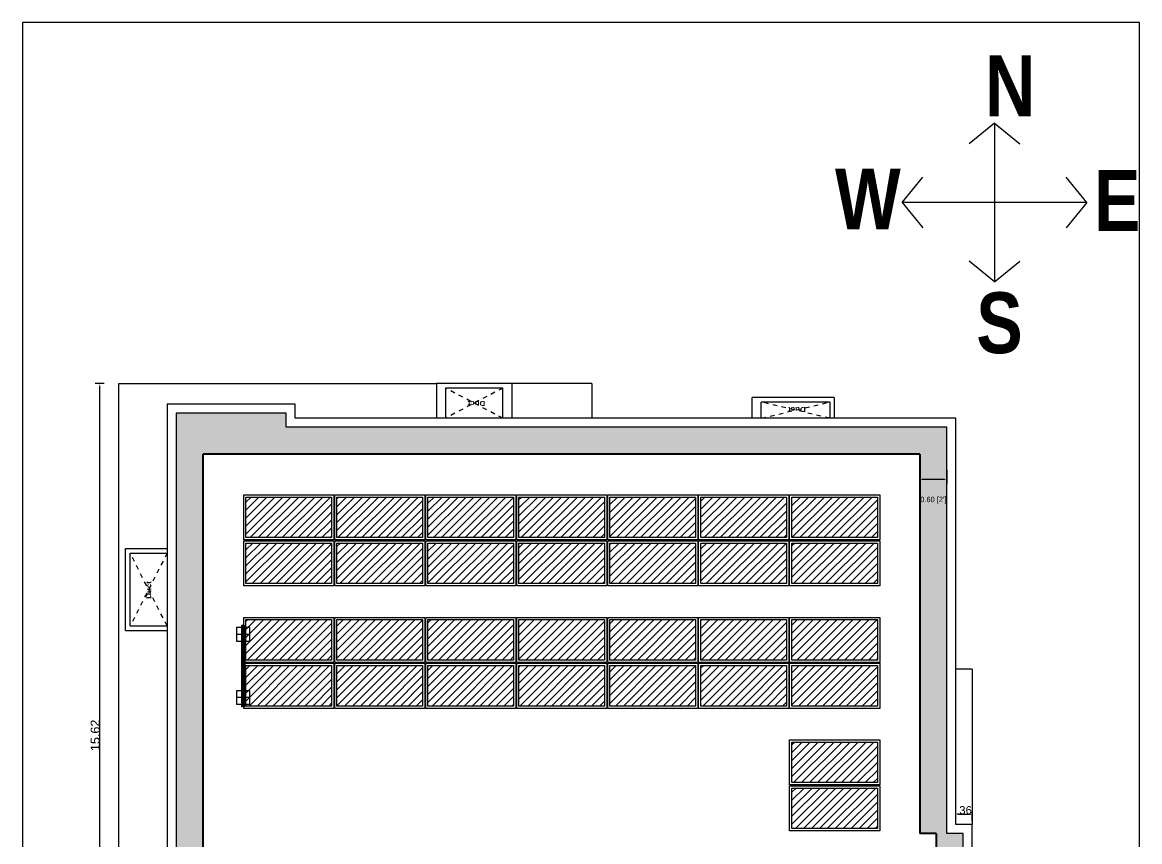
# Model space of a CAD drawing. Extents: x 3087.9 to 3165.6, y -1510.5 to -1469.
# Drawn here: x 3087.92 to 3112.73, y -1487.19 to -1469 of the extents above; entities that cross this region are included whole.
import ezdxf

# ---------------------------------------------------------------- set-up
doc = ezdxf.new("R2010")
doc.units = 0
doc.header["$LTSCALE"] = 0.25
doc.header["$MEASUREMENT"] = 0
doc.linetypes.add('HIDDEN', pattern=[0.375, 0.25, -0.125])
doc.layers.get('0').update_dxf_attribs({"linetype": 'CONTINUOUS'})
doc.layers.get('DEFPOINTS').update_dxf_attribs({"linetype": 'CONTINUOUS'})
for name, color, linetype in [('DIM', 251, 'CONTINUOUS'), ('furniture', 32, 'CONTINUOUS'), ('Joynery Text', 3, 'CONTINUOUS'), ('TITLE', 157, 'CONTINUOUS'), ('Wall', 1, 'CONTINUOUS')]:
    doc.layers.add(name, color=color, linetype=linetype)
doc.layers.add('Misc-2', color=175, linetype='CONTINUOUS', lineweight=9)
doc.layers.add('Text-Room', color=7, linetype='CONTINUOUS', lineweight=25)
doc.styles.add('AR', font='arial.ttf')
doc.styles.add('AR BLK', font='ariblk.ttf')
doc.styles.add('ar narrow', font='')
doc.styles.add('SP', font='swisscb.ttf')
doc.styles.add('SVN', font='arialbd.ttf')
doc.styles.get('ar narrow').set_extended_font_data('Arial Narrow')
doc.dimstyles.new('DIM-BREAKUPS', dxfattribs={"dimtxt": 0.12, "dimasz": 0.05, "dimexe": 0.1, "dimexo": 0.0625, "dimgap": 0.09, "dimtad": 1, "dimzin": 0, "dimdsep": 46, "dimtxsty": 'ar narrow', "dimcen": 0.09, "dimclrd": 8, "dimclre": 8, "dimclrt": 7, "dimaunit": 1, "dimadec": 3, "dimazin": 0, "dimtfac": 1, "dimtofl": 0, "dimtmove": 2, "dimatfit": 3, "dimfxl": 1, "dimtolj": 1, "dimtzin": 0, "dimarcsym": 0})
doc.dimstyles.new('METER', dxfattribs={"dimtxt": 0.6, "dimasz": 0.23, "dimexe": 0.1, "dimexo": 0.2, "dimgap": 0.05, "dimtad": 1, "dimlfac": -1, "dimzin": 4, "dimdsep": 46, "dimtxsty": 'SVN', "dimcen": 0.09, "dimdle": 0.1, "dimclrd": 8, "dimclre": 8, "dimclrt": 3, "dimazin": 0, "dimtfac": 0.5, "dimtofl": 0, "dimtmove": 1, "dimatfit": 3, "dimfxl": 0.2, "dimfxlon": 1, "dimtolj": 1, "dimtzin": 0, "dimlwd": -1, "dimlwe": -1, "dimarcsym": 0})
doc.dimstyles.new('VP', dxfattribs={"dimtxt": 0.23, "dimasz": 0.04, "dimexe": 0.05, "dimexo": 0.075, "dimgap": 0, "dimtad": 1, "dimlfac": -1, "dimzin": 4, "dimdsep": 46, "dimtxsty": 'ar narrow', "dimblk": 'DOT', "dimcen": 0.09, "dimdle": 0.1, "dimclrd": 8, "dimclre": 251, "dimclrt": 4, "dimaunit": 1, "dimadec": 0, "dimazin": 0, "dimtfac": 0.5, "dimtofl": 0, "dimtmove": 2, "dimatfit": 3, "dimfxl": 0.15, "dimtolj": 1, "dimtzin": 0, "dimarcsym": 0})

# ---------------------------------------------------------------- blocks, each defined once
blk = doc.blocks.new('*D139')
at = {"layer": 'DEFPOINTS', "color": 0, "transparency": 16777216}
for p in [(3108.646, -1486.582), (3108.646, -1486.808), (3109.006, -1486.808)]:
    blk.add_point(p, dxfattribs=at)
at = {"layer": 'DIM', "color": 251, "linetype": 'ByBlock', "lineweight": -2, "transparency": 16777216}
for p, q in [((3108.646, -1486.733), (3108.646, -1486.532)), ((3109.006, -1486.733), (3109.006, -1486.532))]:
    blk.add_line(p, q, dxfattribs=at)
at = {"layer": 'DIM', "color": 8, "lineweight": -2, "transparency": 16777216}
blk.add_line((3108.966, -1486.582), (3108.686, -1486.582), dxfattribs=at)
at = {"layer": 'DIM', "color": 8, "transparency": 16777216}
for points in [[(3108.686, -1486.576), (3108.686, -1486.589), (3108.646, -1486.582)], [(3108.966, -1486.576), (3108.966, -1486.589), (3109.006, -1486.582)]]:
    blk.add_solid(points, dxfattribs=at)
at = {"layer": 'DIM', "color": 7, "transparency": 16777216, "insert": (3108.826, -1486.49), "char_height": 0.18, "attachment_point": 5, "style": 'AR'}
blk.add_mtext('\\A1;.36', dxfattribs=at)
blk = doc.blocks.new('*D140')
at = {"layer": 'DEFPOINTS', "color": 0, "linetype": 'ByBlock', "transparency": 16777216}
for p in [(3089.643, -1477.018), (3090.066, -1477.018), (3090.066, -1492.638)]:
    blk.add_point(p, dxfattribs=at)
at = {"layer": 'DIM', "color": 8, "linetype": 'Continuous', "transparency": 16777216}
for p, q in [((3089.743, -1477.018), (3089.543, -1477.018)), ((3089.643, -1492.578), (3089.643, -1477.078)), ((3089.743, -1492.638), (3089.543, -1492.638))]:
    blk.add_line(p, q, dxfattribs=at)
at = {"layer": 'DIM', "color": 8, "linetype": 'ByBlock', "transparency": 16777216}
for points in [[(3089.633, -1477.078), (3089.653, -1477.078), (3089.643, -1477.018)], [(3089.633, -1492.578), (3089.653, -1492.578), (3089.643, -1492.638)]]:
    blk.add_solid(points, dxfattribs=at)
at = {"layer": 'DIM', "color": 3, "linetype": 'ByBlock', "transparency": 16777216, "insert": (3089.541, -1484.828), "char_height": 0.2, "attachment_point": 5, "rotation": 90, "style": 'AR'}
blk.add_mtext('\\A1;15.62', dxfattribs=at)
blk = doc.blocks.new('*D144')
at = {"layer": 'DEFPOINTS', "color": 0, "linetype": 'ByBlock', "transparency": 16777216}
for p in [(3108.446, -1477.988), (3107.846, -1478.588), (3108.446, -1479.143)]:
    blk.add_point(p, dxfattribs=at)
at = {"layer": 'Wall', "color": 8, "linetype": 'Continuous', "lineweight": -2, "transparency": 16777216}
for p, q in [((3107.846, -1478.943), (3107.846, -1479.243)), ((3107.896, -1479.143), (3108.396, -1479.143)), ((3108.446, -1478.943), (3108.446, -1479.243))]:
    blk.add_line(p, q, dxfattribs=at)
at = {"layer": 'Wall', "color": 8, "linetype": 'ByBlock', "transparency": 16777216}
for points in [[(3107.896, -1479.135), (3107.896, -1479.151), (3107.846, -1479.143)], [(3108.396, -1479.135), (3108.396, -1479.151), (3108.446, -1479.143)]]:
    blk.add_solid(points, dxfattribs=at)
at = {"layer": 'Wall', "color": 7, "linetype": 'ByBlock', "transparency": 16777216, "insert": (3108.146, -1479.609), "char_height": 0.12, "attachment_point": 5, "style": 'ar narrow'}
blk.add_mtext("\\A1;0.60 [2']", dxfattribs=at)
blk = doc.blocks.new('Solar Modules')
at = {"layer": 'Joynery Text', "linetype": 'ByBlock'}
h = blk.add_hatch(dxfattribs=at)
h.set_pattern_fill('ANSI31', color=2)
h.set_pattern_definition([(45, (-3000.95818, 1487.01749), (-0.0883883476, 0.0883883476), [])])
h.paths.add_polyline_path([(1.95, 0.95), (0.05, 0.95), (0.05, 0.05), (1.95, 0.05)])
blk.add_lwpolyline([(0, 0), (0, 1), (2, 1), (2, 0), (0, 0)], dxfattribs=at)
blk.add_lwpolyline([(0.05, 0.05), (0.05, 0.95), (1.95, 0.95), (1.95, 0.05)], close=True, dxfattribs=at)

msp = doc.modelspace()

# ---------------------------------------------------------------- hatches: boundary and pattern name
at = {"layer": 'Wall', "linetype": 'ByBlock'}
h = msp.add_hatch(color=96, dxfattribs=at)
h.dxf.hatch_style = 1
h.paths.add_polyline_path([(3108.206, -1487.008), (3107.846, -1487.008), (3107.846, -1478.588), (3091.936, -1478.588), (3091.936, -1492.068), (3091.746, -1492.068), (3091.336, -1492.068), (3091.336, -1477.678), (3093.776, -1477.678), (3093.776, -1477.988), (3098.586, -1477.988), (3100.566, -1477.988), (3108.446, -1477.988), (3108.446, -1480.628), (3108.446, -1483.258), (3108.446, -1487.008), (3108.806, -1487.008), (3108.806, -1492.068), (3108.206, -1492.068)])
h.paths.add_polyline_path([(3107.875, -1479.346), (3108.42, -1479.346), (3108.42, -1479.596), (3107.875, -1479.596)], flags=24)

# ---------------------------------------------------------------- linework, layer by layer
at = {"color": 5}
for p, q in [((3092.811, -1482.386), (3092.786, -1482.386)), ((3092.786, -1482.386), (3092.786, -1484.186)), ((3092.811, -1484.186), (3092.811, -1482.386)), ((3092.836, -1482.386), (3092.811, -1482.386)), ((3092.836, -1484.186), (3092.836, -1482.386)), ((3092.836, -1482.386), (3092.861, -1482.386)), ((3092.861, -1482.386), (3092.861, -1484.186)), ((3092.974, -1482.436), (3092.674, -1482.436)), ((3092.674, -1482.436), (3092.674, -1482.736)), ((3092.974, -1482.586), (3092.674, -1482.586)), ((3092.974, -1482.736), (3092.974, -1482.436)), ((3092.674, -1482.736), (3092.824, -1482.736)), ((3092.824, -1482.736), (3092.974, -1482.736)), ((3092.811, -1483.146), (3092.811, -1484.136)), ((3092.974, -1483.836), (3092.674, -1483.836)), ((3092.674, -1483.836), (3092.674, -1484.136)), ((3092.974, -1484.136), (3092.974, -1483.836)), ((3092.974, -1483.986), (3092.674, -1483.986)), ((3092.674, -1484.136), (3092.824, -1484.136)), ((3092.824, -1484.136), (3092.974, -1484.136)), ((3092.786, -1484.186), (3092.811, -1484.186)), ((3092.836, -1484.186), (3092.811, -1484.186)), ((3092.861, -1484.186), (3092.836, -1484.186))]:
    msp.add_line(p, q, dxfattribs=at)
at = {"layer": 'furniture', "color": 34}
for p, q in [((3098.786, -1477.018), (3097.116, -1477.018)), ((3097.116, -1477.018), (3097.116, -1477.788)), ((3098.586, -1477.118), (3097.316, -1477.118)), ((3097.316, -1477.118), (3097.316, -1477.788)), ((3098.586, -1477.788), (3098.586, -1477.118)), ((3098.786, -1477.018), (3098.786, -1477.788)), ((3104.126, -1477.788), (3104.126, -1477.328)), ((3105.946, -1477.328), (3104.126, -1477.328)), ((3104.326, -1477.788), (3104.326, -1477.428)), ((3105.846, -1477.428), (3104.326, -1477.428)), ((3105.846, -1477.428), (3105.846, -1477.788)), ((3105.946, -1477.328), (3105.946, -1477.788)), ((3090.216, -1482.498), (3090.216, -1480.683)), ((3090.216, -1480.683), (3091.136, -1480.683)), ((3090.316, -1482.398), (3090.316, -1480.783)), ((3090.316, -1480.783), (3091.136, -1480.783)), ((3090.316, -1482.398), (3091.136, -1482.398)), ((3090.216, -1482.498), (3091.136, -1482.498))]:
    msp.add_line(p, q, dxfattribs=at)
at = {"layer": 'furniture', "linetype": 'Continuous'}
for p, q in [((3108.646, -1477.988), (3108.646, -1477.788)), ((3108.646, -1480.428), (3108.646, -1477.988)), ((3108.646, -1477.988), (3108.646, -1477.988)), ((3108.646, -1483.458), (3108.646, -1480.428)), ((3108.646, -1480.428), (3108.646, -1480.428)), ((3108.646, -1486.808), (3108.646, -1483.458)), ((3108.646, -1483.458), (3108.646, -1483.458)), ((3109.006, -1486.808), (3108.646, -1486.808)), ((3109.006, -1500.458), (3109.006, -1486.808))]:
    msp.add_line(p, q, dxfattribs=at)
for points in [[(3108.646, -1477.788), (3100.366, -1477.788), (3100.366, -1477.788), (3098.786, -1477.788), (3098.786, -1477.788), (3093.976, -1477.788), (3093.976, -1477.478), (3091.136, -1477.478), (3091.136, -1492.268)], [(3108.806, -1500.658), (3108.806, -1487.008), (3108.446, -1487.008), (3108.446, -1483.258), (3108.446, -1483.258), (3108.446, -1480.628), (3108.446, -1480.628), (3108.446, -1477.988), (3100.566, -1477.988), (3100.566, -1477.988), (3098.586, -1477.988), (3098.586, -1477.988), (3093.776, -1477.988), (3093.776, -1477.678), (3091.336, -1477.678), (3091.336, -1492.068)]]:
    msp.add_lwpolyline(points, dxfattribs=at)
at = {"layer": 'Joynery Text', "color": 2, "linetype": 'ByBlock'}
for p, q in [((3109.5, -1471.237), (3108.937, -1471.696)), ((3109.5, -1471.237), (3109.5, -1474.763)), ((3109.5, -1471.237), (3110.063, -1471.696)), ((3107.45, -1473), (3107.909, -1472.437)), ((3111.55, -1473), (3111.091, -1472.437)), ((3109.5, -1473), (3107.45, -1473)), ((3107.45, -1473), (3107.909, -1473.563)), ((3111.55, -1473), (3109.5, -1473)), ((3111.55, -1473), (3111.091, -1473.563)), ((3109.5, -1474.763), (3108.937, -1474.304)), ((3109.5, -1474.763), (3110.063, -1474.304))]:
    msp.add_line(p, q, dxfattribs=at)
at = {"layer": 'Joynery Text', "linetype": 'ByBlock'}
msp.add_line((3092.836, -1482.208), (3093.784, -1482.208), dxfattribs=at)
at = {"layer": 'Misc-2', "color": 251, "linetype": 'HIDDEN', "lineweight": -2, "ltscale": 1.5}
for p, q in [((3098.586, -1477.118), (3097.316, -1477.788)), ((3098.586, -1477.788), (3097.316, -1477.118)), ((3105.846, -1477.788), (3104.326, -1477.428)), ((3104.326, -1477.788), (3105.846, -1477.428)), ((3091.136, -1482.398), (3090.316, -1480.783)), ((3091.136, -1480.783), (3090.316, -1482.398))]:
    msp.add_line(p, q, dxfattribs=at)
at = {"layer": 'TITLE'}
for p, q in [((3100.566, -1477.018), (3098.786, -1477.018)), ((3100.566, -1477.018), (3100.566, -1477.788)), ((3104.326, -1477.328), (3104.126, -1477.328)), ((3108.646, -1480.428), (3108.646, -1477.988)), ((3109.006, -1483.358), (3108.646, -1483.358)), ((3109.006, -1483.358), (3109.006, -1486.808))]:
    msp.add_line(p, q, dxfattribs=at)
msp.add_lwpolyline([(3090.066, -1492.638), (3090.066, -1477.018), (3097.116, -1477.018), (3097.116, -1477.018)], dxfattribs=at)
at = {"layer": 'Wall', "linetype": 'ByBlock'}
for p, q in [((3112.725, -1469), (3087.923, -1469)), ((3087.923, -1469), (3087.923, -1510.455)), ((3112.725, -1510.455), (3112.725, -1469)), ((3087.923, -1474.65), (3087.923, -1510.455))]:
    msp.add_line(p, q, dxfattribs=at)
at = {"layer": 'Wall', "color": 114, "linetype": 'ByBlock', "lineweight": 40, "true_color": 0x139b48}
for p, q in [((3091.936, -1492.068), (3091.936, -1478.588)), ((3107.846, -1478.588), (3091.936, -1478.588)), ((3107.846, -1478.588), (3107.846, -1487.008)), ((3108.206, -1487.008), (3107.846, -1487.008)), ((3108.206, -1487.008), (3108.206, -1492.068))]:
    msp.add_line(p, q, dxfattribs=at)

# ---------------------------------------------------------------- block references
at = {"layer": 'Joynery Text', "linetype": 'ByBlock'}
for p in [(3092.836, -1480.488), (3094.856, -1480.488), (3096.876, -1480.488), (3098.896, -1480.488), (3100.916, -1480.488), (3102.936, -1480.488), (3104.956, -1480.488), (3092.836, -1481.508), (3094.856, -1481.508), (3096.876, -1481.508), (3098.896, -1481.508), (3100.916, -1481.508), (3102.936, -1481.508), (3104.956, -1481.508), (3092.836, -1483.208), (3094.856, -1483.208), (3096.876, -1483.208), (3098.896, -1483.208), (3100.916, -1483.208), (3102.936, -1483.208), (3104.956, -1483.208), (3092.836, -1484.228), (3094.856, -1484.228), (3096.876, -1484.228), (3098.896, -1484.228), (3100.916, -1484.228), (3102.936, -1484.228), (3104.956, -1484.228), (3104.956, -1485.928), (3104.956, -1486.948)]:
    msp.add_blockref('Solar Modules', p, dxfattribs=at)

# ---------------------------------------------------------------- texts
at = {"layer": 'Joynery Text', "color": 2, "linetype": 'ByBlock', "char_height": 1.35, "attachment_point": 1, "style": 'SP'}
for s, insert in [('N', (3109.292, -1469.733)), ('W', (3105.962, -1472.245)), ('E', (3111.712, -1472.279)), ('S', (3109.098, -1474.994))]:
    msp.add_mtext_dynamic_manual_height_columns(s, width=13, gutter_width=45, heights=[0], dxfattribs=dict(at, insert=insert))
at = {"layer": 'Text-Room', "style": 'AR BLK'}
for rotation, p in [(180, (3098.198, -1477.405)), (180, (3105.312, -1477.539)), (90, (3090.783, -1481.796))]:
    msp.add_text('Duct', height=0.11, rotation=rotation, dxfattribs=at).set_placement(p)

# ---------------------------------------------------------------- dimensions: what is measured, and where the dimension line sits
at = {"layer": 'DIM', "linetype": 'ByBlock'}
dim = msp.add_linear_dim(base=(3089.643, -1477.018), p1=(3090.066, -1492.638), p2=(3090.066, -1477.018), angle=90, dimstyle='METER', override={"dimtxt": 0.2, "dimasz": 0.06, "dimexo": 0.1, "dimgap": 0, "dimtxsty": 'AR', "dimfxl": 0.1}, dxfattribs=at)
dim.commit()
dim.dimension.update_dxf_attribs({"geometry": '*D140', "text_midpoint": (3089.541, -1484.828)})
at = {"layer": 'DIM', "color": 0}
dim = msp.add_linear_dim(base=(3108.646, -1486.582), p1=(3109.006, -1486.808), p2=(3108.646, -1486.808), angle=0, dimstyle='VP', override={"dimtxt": 0.18, "dimtxsty": 'AR', "dimsah": 1, "dimclrt": 7}, dxfattribs=at)
dim.commit()
dim.dimension.update_dxf_attribs({"geometry": '*D139', "text_midpoint": (3108.826, -1486.49)})
at = {"layer": 'Wall', "linetype": 'ByBlock'}
dim = msp.add_linear_dim(base=(3108.446, -1479.143), p1=(3107.846, -1478.588), p2=(3108.446, -1477.988), angle=0, dimstyle='DIM-BREAKUPS', override={"dimfxl": 0.2, "dimfxlon": 1, "dimarcsym": 1}, dxfattribs=at)
dim.commit()
dim.dimension.update_dxf_attribs({"geometry": '*D144', "text_midpoint": (3108.146, -1479.609)})

doc.saveas('drawing.dxf')
